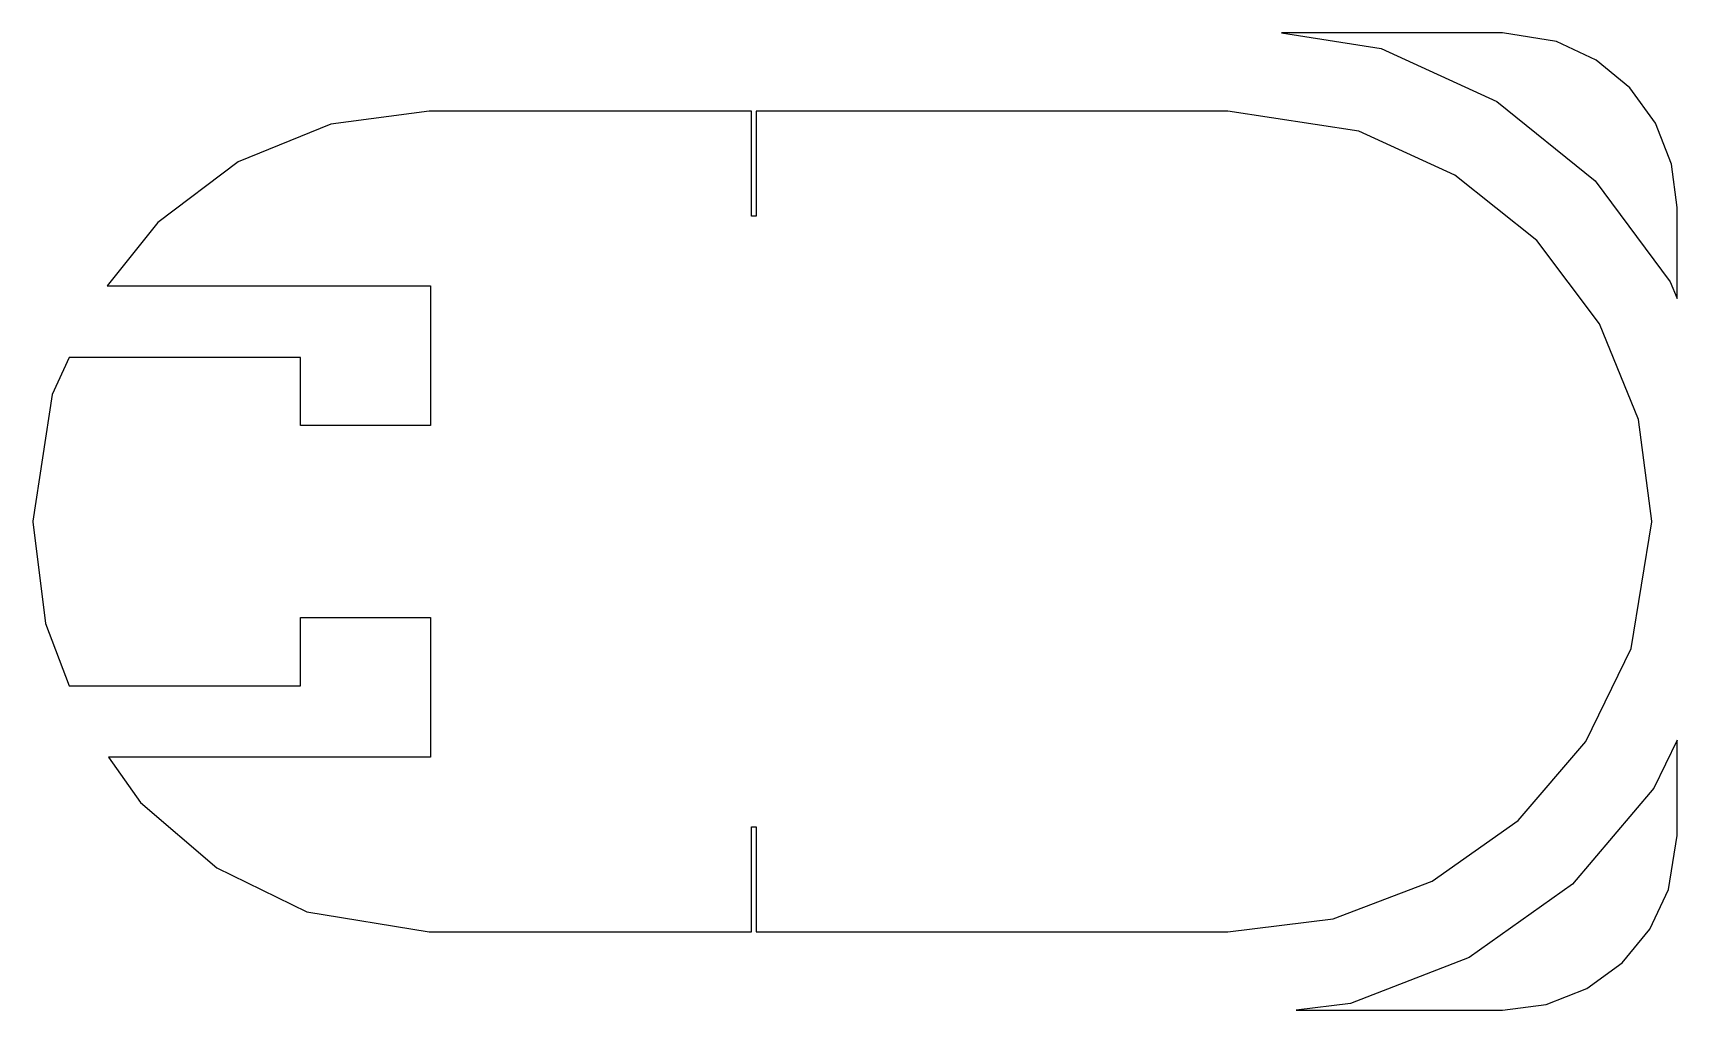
# Model space of a CAD drawing. Header units: metres. Extents: x -76.1 to -29, y -14 to 14.
import ezdxf

# ---------------------------------------------------------------- set-up
doc = ezdxf.new("R2010")
doc.units = ezdxf.units.M

msp = doc.modelspace()

# ---------------------------------------------------------------- linework, layer by layer
for p, q in [((-34, 14), (-40.339, 14)), ((-40.339, 14), (-37.478, 13.557)), ((-32.455, 13.755), (-34, 14)), ((-31.321, 13.222), (-32.455, 13.755)), ((-37.478, 13.557), (-34.167, 12.037)), ((-30.355, 12.423), (-31.321, 13.222)), ((-29.619, 11.409), (-30.355, 12.423)), ((-34.167, 12.037), (-31.347, 9.76)), ((-67.581, 11.386), (-70.229, 10.302)), ((-64.756, 11.755), (-67.581, 11.386)), ((-55.524, 11.755), (-64.756, 11.755)), ((-55.524, 8.75), (-55.524, 11.755)), ((-41.877, 11.755), (-55.394, 11.755)), ((-55.394, 11.755), (-55.394, 8.75)), ((-38.122, 11.18), (-41.877, 11.755)), ((-29.157, 10.243), (-29.619, 11.409)), ((-35.365, 9.926), (-38.122, 11.18)), ((-70.229, 10.302), (-72.533, 8.57)), ((-33.018, 8.048), (-35.365, 9.926)), ((-29, 9), (-29.157, 10.243)), ((-31.347, 9.76), (-29.197, 6.87)), ((-29, 6.385), (-29, 9)), ((-72.533, 8.57), (-73.989, 6.75)), ((-55.394, 8.75), (-55.524, 8.75)), ((-31.227, 5.666), (-33.018, 8.048)), ((-73.989, 6.75), (-64.723, 6.75)), ((-64.723, 6.75), (-64.723, 2.75)), ((-29.197, 6.87), (-29, 6.385)), ((-30.106, 2.927), (-31.227, 5.666)), ((-75.078, 4.697), (-75.56, 3.636)), ((-68.444, 4.697), (-75.078, 4.697)), ((-68.444, 2.75), (-68.444, 4.697)), ((-75.56, 3.636), (-76.116, 0.005)), ((-29.724, 0.005), (-30.106, 2.927)), ((-64.723, 2.75), (-68.444, 2.75)), ((-76.116, 0.005), (-76.116, -0.005)), ((-29.724, -0.005), (-29.724, 0.005)), ((-76.116, -0.005), (-75.759, -2.927)), ((-30.319, -3.636), (-29.724, -0.005)), ((-68.444, -4.708), (-68.444, -2.75)), ((-68.444, -2.75), (-64.723, -2.75)), ((-64.723, -2.75), (-64.723, -6.75)), ((-75.759, -2.927), (-75.078, -4.708)), ((-31.616, -6.301), (-30.319, -3.636)), ((-75.078, -4.708), (-68.444, -4.708)), ((-33.558, -8.57), (-31.616, -6.301)), ((-29, -6.264), (-29.663, -7.641)), ((-29, -9), (-29, -6.264)), ((-64.723, -6.75), (-73.949, -6.75)), ((-73.949, -6.75), (-73.037, -8.048)), ((-29.663, -7.641), (-31.996, -10.393)), ((-73.037, -8.048), (-70.843, -9.926)), ((-55.524, -8.75), (-55.394, -8.75)), ((-55.524, -11.755), (-55.524, -8.75)), ((-55.394, -8.75), (-55.394, -11.755)), ((-36.022, -10.302), (-33.558, -8.57)), ((-29.245, -10.545), (-29, -9)), ((-70.843, -9.926), (-68.266, -11.18)), ((-38.855, -11.386), (-36.022, -10.302)), ((-31.996, -10.393), (-34.956, -12.492)), ((-29.778, -11.679), (-29.245, -10.545)), ((-68.266, -11.18), (-64.756, -11.755)), ((-64.756, -11.755), (-55.524, -11.755)), ((-55.394, -11.755), (-41.877, -11.755)), ((-41.877, -11.755), (-38.855, -11.386)), ((-30.577, -12.645), (-29.778, -11.679)), ((-34.956, -12.492), (-38.358, -13.807)), ((-31.591, -13.382), (-30.577, -12.645)), ((-32.757, -13.843), (-31.591, -13.382)), ((-38.358, -13.807), (-39.921, -14)), ((-39.921, -14), (-34, -14)), ((-34, -14), (-32.757, -13.843))]:
    msp.add_line(p, q)

doc.saveas('drawing.dxf')
